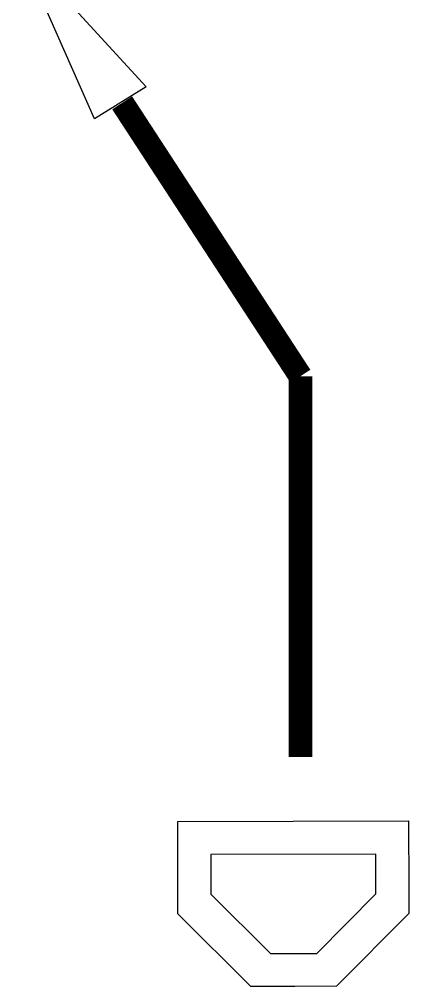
# Model space of a CAD drawing. Extents: x 0.1 to 11.6, y 0.3 to 16.2.
# Drawn here: x 8.6634 to 8.8273, y 7.115 to 7.5218 of the extents above; entities that cross this region are included whole.
import ezdxf

# ---------------------------------------------------------------- set-up
doc = ezdxf.new("R2010")
doc.units = 0
doc.header["$MEASUREMENT"] = 0

msp = doc.modelspace()

# ---------------------------------------------------------------- linework, layer by layer
at = {"color": 0}
for points in [[(8.69499, 7.47999), (8.66336, 7.55165), (8.71669, 7.49333), (8.69499, 7.47999)], [(8.73004, 7.18446), (8.82725, 7.18468), (8.82726, 7.15582), (8.82726, 7.14583), (8.79688, 7.11524), (8.77929, 7.11501), (8.76085, 7.11501), (8.73003, 7.14561), (8.73004, 7.15408), (8.73004, 7.18446)], [(8.74393, 7.17057), (8.74393, 7.15474), (8.74392, 7.15386), (8.7691, 7.1289), (8.77951, 7.1289), (8.78863, 7.1289), (8.81337, 7.15408), (8.81337, 7.15517), (8.81337, 7.17079), (8.74393, 7.17057)]]:
    msp.add_lwpolyline(points, close=True, dxfattribs=at)
at = {"color": 0, "const_width": 0.01}
for points in [[(8.70665, 7.48665), (8.78168, 7.37169)], [(8.78168, 7.37169), (8.78168, 7.21164)]]:
    msp.add_lwpolyline(points, dxfattribs=at)

doc.saveas('drawing.dxf')
